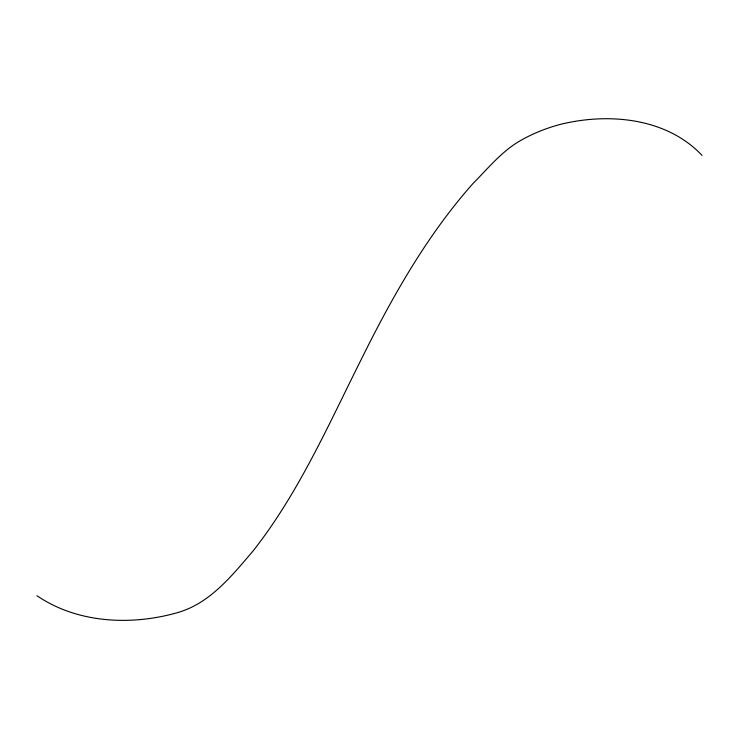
<?xml version="1.0" encoding="UTF-8"?>
<svg xmlns="http://www.w3.org/2000/svg" width="739" height="739" viewBox="0 0 739 739"><rect width="100%" height="100%" fill="white"/><g stroke="black" fill="none" stroke-linecap="round" stroke-linejoin="round"><path stroke-width="1.11" d="M36.95 595.726C77.004 623.032 129.99 625.748 175.725 613.13C209.303 604.373 231.704 575.93 253.228 550.777C298.168 493.532 327.765 426.458 360.069 361.777C391.273 298.695 425.96 236.526 472.895 183.623C487.999 168.492 501.642 151.31 520.496 140.586C532.782 133.537 545.982 128.281 559.635 124.558C607.855 112.485 666.255 117.473 702.05 155.402"/></g></svg>
